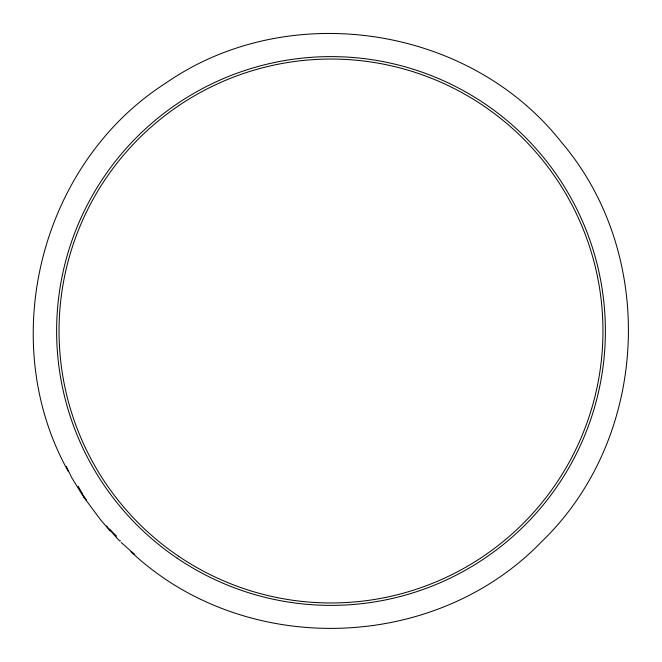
<?xml version="1.0" encoding="UTF-8"?>
<svg xmlns="http://www.w3.org/2000/svg" width="662" height="662" viewBox="0 0 662 662"><rect width="100%" height="100%" fill="white"/><g stroke="black" fill="none" stroke-linecap="round" stroke-linejoin="round"><path stroke-width="0.99" d="M120.41 540.556L119.814 541.053L117.381 538.611L106.963 526.604M134.7 554.144L134.105 553.829M133.641 553.54L121.105 542.385M130.944 551.727C243.798 657.829 434.131 653.154 541.648 541.648C649.058 438.261 658.045 255.424 561.277 142.016C468.919 24.982 287.846 -1.878 165.492 83.304C39.977 163.746 -4.502 341.319 68.277 471.427M116.628 536.195L115.767 535.384M115.345 534.987L109.602 529.228M86.399 500L85.911 499.479M85.779 499.33L81.873 494.117M110.273 531.056L100.723 519.984L83.304 496.508M81.674 493.835L71.753 477.716L66.266 466.396M106.88 526.48L106.557 525.959M82.493 493.811L80.896 491.096M80.574 490.517L79.581 488.746M78.919 487.546L79.25 488.151M78.257 486.313L78.588 486.934M85.241 498.61A18.577 3.368 64.2 0 1 82.535 494.415M177.201 558.231A274.391 274.391 0 0 0 604.687 350.579A274.391 274.391 0 0 0 211.112 84.19A274.391 274.391 0 0 0 177.201 558.231M178.566 556.221A271.95 271.95 0 0 0 602.263 350.405A271.95 271.95 0 0 0 212.171 86.383A271.95 271.95 0 0 0 178.566 556.221"/></g></svg>
